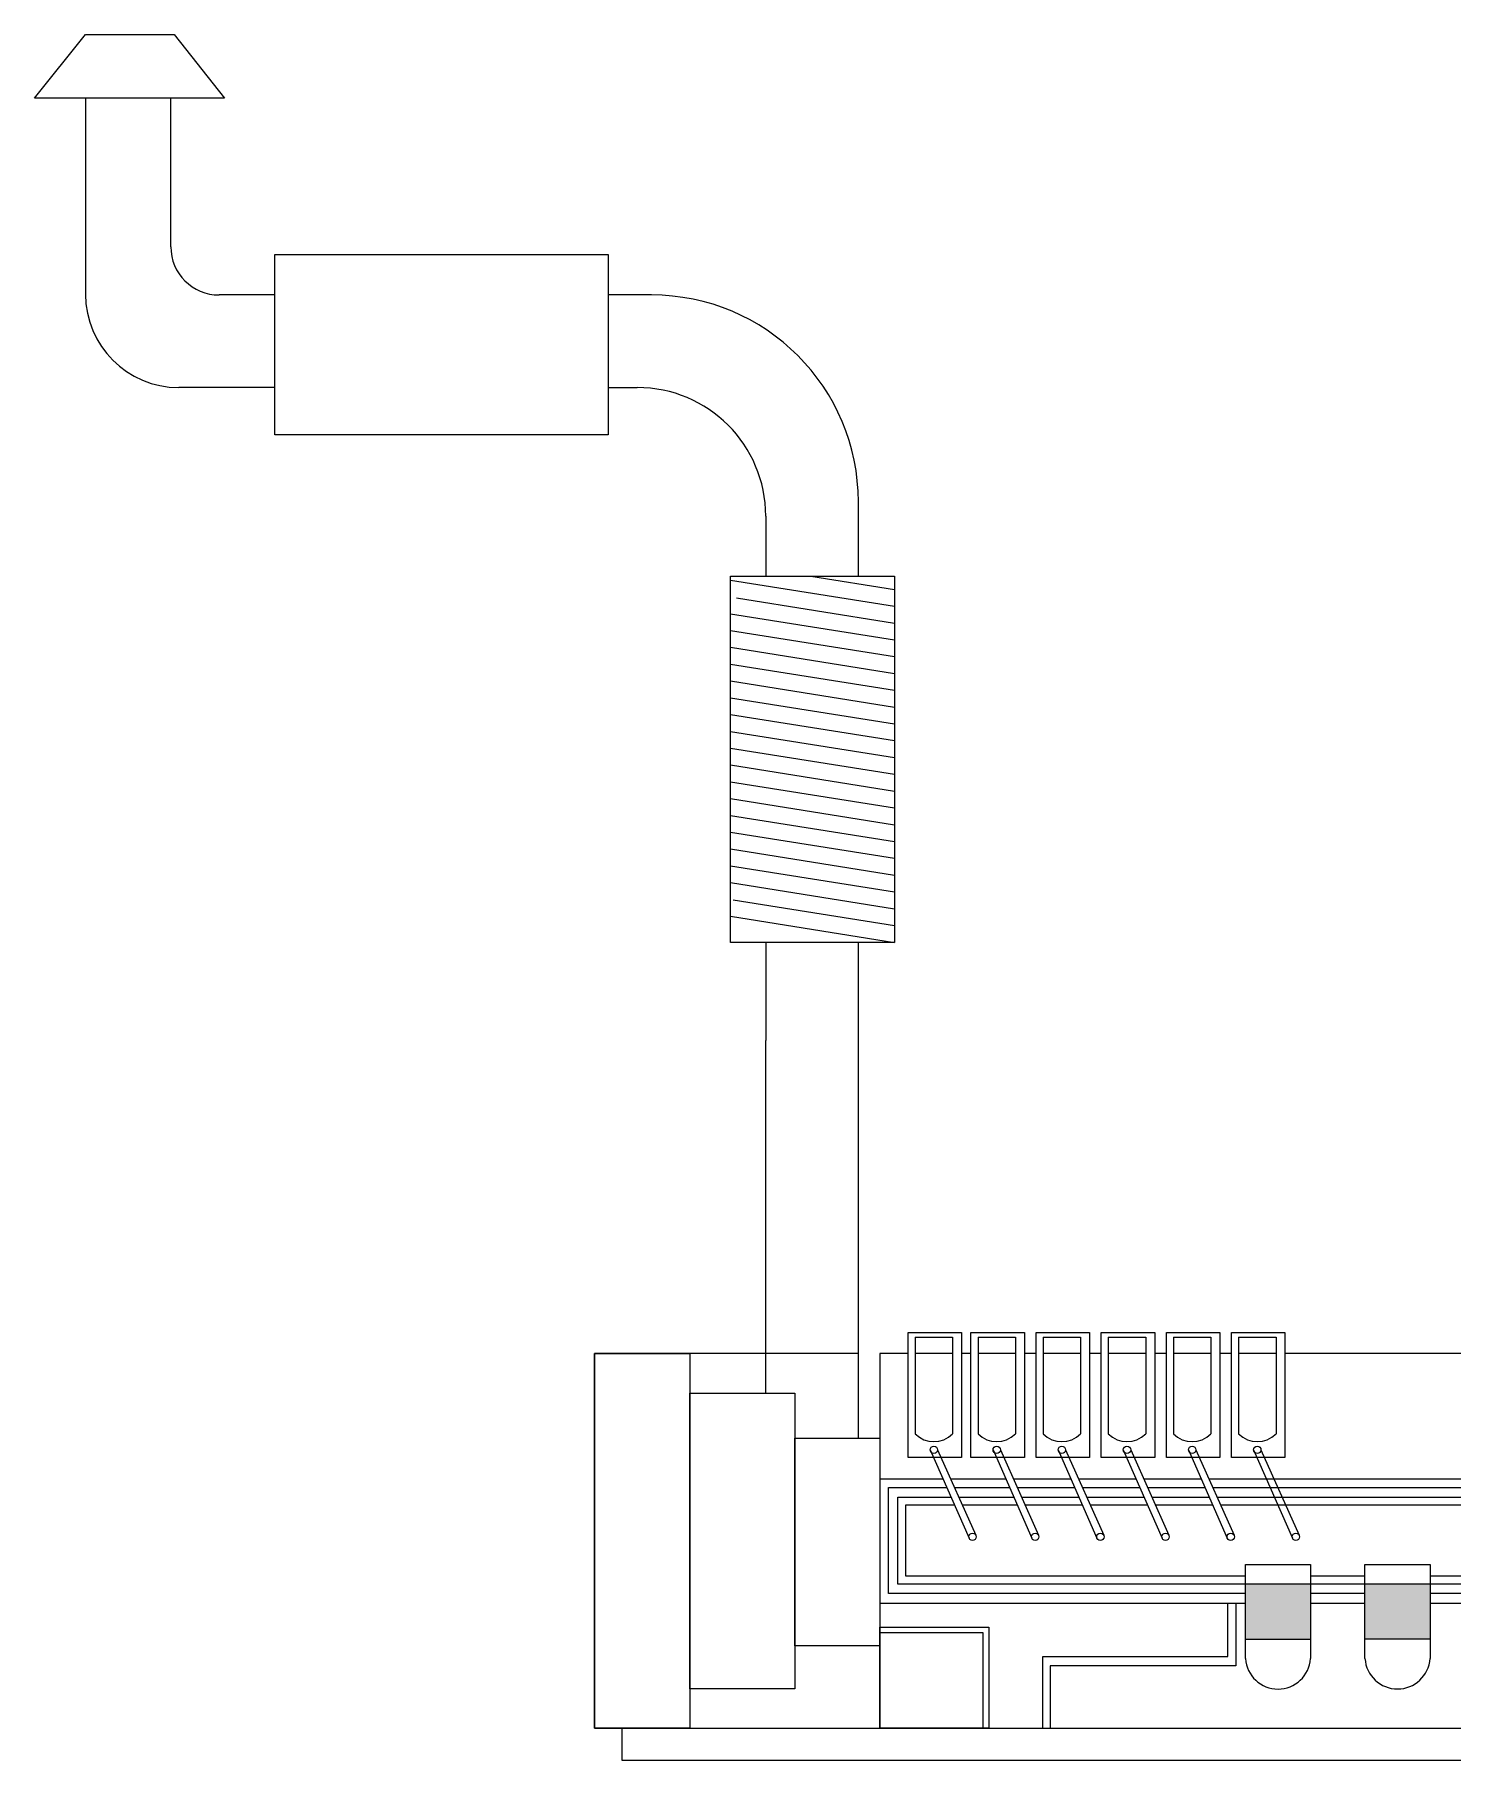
# Model space of a CAD drawing. Header units: millimetres. Extents: x 98 to 6111, y 392 to 5037.
# Drawn here: x 98 to 3914, y 392 to 5037 of the extents above; entities that cross this region are included whole.
import ezdxf

# ---------------------------------------------------------------- set-up
doc = ezdxf.new("R2010")
doc.units = ezdxf.units.MM

msp = doc.modelspace()

# ---------------------------------------------------------------- hatches: boundary and pattern name
h = msp.add_hatch(color=256)
h.dxf.hatch_style = 1
h.paths.add_polyline_path([(3532.3, 867), (3356.9, 867), (3356.9, 718.9), (3532.3, 718.9)])
h.paths.add_polyline_path([(3854, 867), (3678.6, 867), (3678.6, 719.1), (3854, 719.1)])

# ---------------------------------------------------------------- linework, layer by layer
for p, q in [((98.4, 4865.3), (235.7, 5036.6)), ((235.7, 5036.6), (474.4, 5036.6)), ((474.4, 5036.6), (609.8, 4865.3)), ((235.7, 4865.3), (98.4, 4865.3)), ((465.1, 4865.3), (235.7, 4865.3)), ((235.7, 4865.3), (235.7, 4337.5)), ((465.1, 4465.7), (465.1, 4865.3)), ((609.8, 4865.3), (465.1, 4865.3)), ((745.3, 4335.7), (595.1, 4335.7)), ((1758.6, 4335.7), (1642.5, 4335.7)), ((745.3, 4086.6), (486.5, 4086.6)), ((1642.5, 4086.6), (1720.4, 4086.6)), ((2315.4, 3579.4), (2315.4, 3778.9)), ((2066.1, 3740.9), (2066.1, 3579.4)), ((2187.4, 3579.4), (2412.9, 3543.4)), ((1971.6, 3568.6), (2412.9, 3498.2)), ((1987, 3520.9), (2412.9, 3453)), ((1971.6, 3478.1), (2412.9, 3407.7)), ((1971.6, 3432.9), (2412.9, 3362.5)), ((1971.6, 3387.7), (2412.9, 3317.3)), ((1971.6, 3342.4), (2412.9, 3272)), ((1971.6, 3297.2), (2412.9, 3226.8)), ((1971.6, 3252), (2412.9, 3181.6)), ((1971.6, 3206.7), (2412.9, 3136.4)), ((1971.6, 3161.5), (2412.9, 3091.1)), ((1971.6, 3116.3), (2412.9, 3045.9)), ((1971.6, 3071.1), (2412.9, 3000.7)), ((1971.6, 3025.8), (2412.9, 2955.4)), ((1971.6, 2980.6), (2412.9, 2910.2)), ((1971.6, 2935.4), (2412.9, 2865)), ((1971.6, 2890.1), (2412.9, 2819.8)), ((1971.6, 2844.9), (2412.9, 2774.5)), ((1971.6, 2799.7), (2412.9, 2729.3)), ((1971.6, 2754.5), (2412.9, 2684.1)), ((1978.6, 2708.1), (2412.9, 2638.8)), ((1971.6, 2664), (2412.9, 2593.6)), ((2066.1, 2593.6), (2066.1, 2329.9)), ((2315.4, 2506.3), (2315.4, 2593.6)), ((2315.4, 1259.3), (2315.4, 2506.3)), ((2066.1, 1380.5), (2066.1, 2329.9)), ((2373.1, 1487.6), (2373.1, 479.5)), ((2468.4, 1531.2), (2569.1, 1531.2)), ((2468.4, 1531.2), (2468.4, 1270.8)), ((2569.1, 1531.2), (2569.1, 1270.8)), ((2637.3, 1531.2), (2737.9, 1531.2)), ((2637.3, 1531.2), (2637.3, 1270.8)), ((2737.9, 1531.2), (2737.9, 1270.8)), ((2812.6, 1531.2), (2913.2, 1531.2)), ((2812.6, 1531.2), (2812.6, 1270.8)), ((2913.2, 1531.2), (2913.2, 1270.8)), ((2987.9, 1531.2), (3088.6, 1531.2)), ((2987.9, 1531.2), (2987.9, 1270.8)), ((3088.6, 1531.2), (3088.6, 1270.8)), ((3163.3, 1531.2), (3263.9, 1531.2)), ((3163.3, 1531.2), (3163.3, 1270.8)), ((3263.9, 1531.2), (3263.9, 1270.8)), ((3338.6, 1531.2), (3439.2, 1531.2)), ((3338.6, 1531.2), (3338.6, 1270.8)), ((3439.2, 1531.2), (3439.2, 1270.8)), ((2508.8, 1228.2), (2613.4, 990)), ((2528.7, 1228.2), (2631.5, 998)), ((2677.7, 1228.2), (2782.2, 990)), ((2697.5, 1228.2), (2800.3, 998)), ((2853, 1228.2), (2957.5, 990)), ((2872.8, 1228.2), (2975.7, 998)), ((3028.3, 1228.2), (3132.9, 990)), ((3048.2, 1228.2), (3151, 998)), ((3203.7, 1228.2), (3308.2, 990)), ((3223.5, 1228.2), (3326.3, 998)), ((3379, 1228.2), (3483.5, 990)), ((3398.8, 1228.2), (3501.7, 998)), ((2373.1, 1149.7), (2543.3, 1149.7)), ((2563.7, 1149.7), (2712.1, 1149.7)), ((2732.6, 1149.7), (2887.5, 1149.7)), ((2907.9, 1149.7), (3062.8, 1149.7)), ((3083.2, 1149.7), (3238.1, 1149.7)), ((3258.6, 1149.7), (4351.8, 1149.7)), ((3356.9, 666.4), (3356.9, 919.4)), ((3356.9, 919.4), (3532.3, 919.4)), ((3532.3, 919.4), (3532.3, 666.4)), ((3678.6, 666.6), (3678.6, 919.6)), ((3678.6, 919.6), (3854, 919.6)), ((3854, 919.6), (3854, 666.6)), ((2373.1, 815.4), (3356.9, 815.4)), ((3309.8, 672.3), (3309.8, 815.4)), ((3309.8, 815.4), (3331.2, 815.4)), ((3331.2, 815.4), (3331.2, 647.1)), ((3532.3, 815.4), (3678.6, 815.4)), ((3854, 815.4), (4351.8, 815.4)), ((3356.9, 718.9), (3532.3, 718.9)), ((3678.6, 719.1), (3854, 719.1)), ((2811.7, 479.5), (2811.7, 672.3)), ((2811.7, 672.3), (3309.8, 672.3)), ((3331.2, 647.1), (2831.2, 647.1)), ((2831.2, 647.1), (2831.2, 479.5))]:
    msp.add_line(p, q)
for points in [[(745.3, 4444.8), (1642.5, 4444.8), (1642.5, 3959.2), (745.3, 3959.2)], [(1971.6, 3579.4), (2412.9, 3579.4), (2412.9, 2593.6), (1971.6, 2593.6)], [(2066.1, 2237.2), (2066.1, 2237.2), (2066.1, 2237.2), (2066.1, 2237.2)], [(2449.4, 1544), (2593.2, 1544), (2593.2, 1207.2), (2449.4, 1207.2)], [(2618.3, 1544), (2762.1, 1544), (2762.1, 1207.2), (2618.3, 1207.2)], [(2793.6, 1544), (2937.4, 1544), (2937.4, 1207.2), (2793.6, 1207.2)], [(2968.9, 1544), (3112.7, 1544), (3112.7, 1207.2), (2968.9, 1207.2)], [(3144.2, 1544), (3288, 1544), (3288, 1207.2), (3144.2, 1207.2)], [(3319.6, 1544), (3463.4, 1544), (3463.4, 1207.2), (3319.6, 1207.2)], [(1605.7, 1487.6), (1861.6, 1487.6), (1861.6, 479.5), (1605.7, 479.5)], [(1861.6, 1380.5), (2144.6, 1380.5), (2144.6, 585.3), (1861.6, 585.3)], [(2144.6, 1259.3), (2373.1, 1259.3), (2373.1, 700.3), (2144.6, 700.3)], [(2373.1, 751), (2666.6, 751), (2666.6, 479.5), (2373.1, 479.5)], [(2373.1, 736.3), (2650.3, 736.3), (2650.3, 479.5), (2373.1, 479.5)], [(1679.4, 479.5), (5951.1, 479.5), (5951.1, 392.1), (1679.4, 392.1)]]:
    msp.add_lwpolyline(points, close=True)
for points in [[(2315.4, 1487.6), (1605.7, 1487.6), (1605.7, 479.5), (4351.8, 479.5), (4351.8, 1487.6), (3463.4, 1487.6)], [(2449.4, 1487.6), (2373.1, 1487.6)], [(2569.1, 1487.6), (2468.4, 1487.6)], [(2618.3, 1487.6), (2593.2, 1487.6)], [(2737.9, 1487.6), (2637.3, 1487.6)], [(2793.6, 1487.6), (2762.1, 1487.6)], [(2913.2, 1487.6), (2812.6, 1487.6)], [(2968.9, 1487.6), (2937.4, 1487.6)], [(3088.6, 1487.6), (2987.9, 1487.6)], [(3144.2, 1487.6), (3112.7, 1487.6)], [(3263.9, 1487.6), (3163.3, 1487.6)], [(3319.6, 1487.6), (3288, 1487.6)], [(3439.2, 1487.6), (3338.6, 1487.6)], [(3356.9, 841.8), (2396.8, 841.8), (2396.8, 1126.3), (2553.5, 1126.3)], [(2574.2, 1126.3), (2722.4, 1126.3)], [(2743, 1126.3), (2897.7, 1126.3)], [(2918.4, 1126.3), (3073, 1126.3)], [(3093.7, 1126.3), (3248.4, 1126.3)], [(3269, 1126.3), (4326.6, 1126.3), (4326.6, 841.8), (3854, 841.8)], [(3280.3, 1101.1), (4301.4, 1101.1), (4301.4, 867), (2422, 867), (2422, 1101.1), (2564.6, 1101.1)], [(3356.9, 888.3), (2443.3, 888.3), (2443.3, 1079.9), (2573.9, 1079.9)], [(2585.4, 1101.1), (2733.4, 1101.1)], [(2594.9, 1079.9), (2742.8, 1079.9)], [(2754.3, 1101.1), (2908.8, 1101.1)], [(2763.8, 1079.9), (2918.1, 1079.9)], [(2929.6, 1101.1), (3084.1, 1101.1)], [(2939.1, 1079.9), (3093.4, 1079.9)], [(3104.9, 1101.1), (3259.4, 1101.1)], [(3114.4, 1079.9), (3268.8, 1079.9)], [(3289.8, 1079.9), (4274.3, 1079.9), (4274.3, 888.3), (3854, 888.3)], [(3678.6, 888.3), (3532.3, 888.3)], [(3678.6, 841.8), (3532.3, 841.8)]]:
    msp.add_lwpolyline(points)
for centre in [(2518.7, 1228.2), (2687.6, 1228.2), (2862.9, 1228.2), (3038.2, 1228.2), (3213.6, 1228.2), (3388.9, 1228.2), (2622.4, 994), (2791.3, 994), (2966.6, 994), (3141.9, 994), (3317.3, 994), (3492.6, 994)]:
    msp.add_circle(centre, 9.91)
for centre, radius, start, end in [((595.1, 4465.7), 130, 180, 270), ((486.5, 4337.5), 250.9, 180, 270), ((1758.6, 3778.9), 556.8, 0, 90), ((1720.4, 3740.9), 345.7, 0, 90), ((2518.7, 1321.8), 71.6, 225.3724, 314.6276), ((2687.6, 1321.8), 71.6, 225.3724, 314.6276), ((2862.9, 1321.8), 71.6, 225.3724, 314.6276), ((3038.2, 1321.8), 71.6, 225.3724, 314.6276), ((3213.6, 1321.8), 71.6, 225.3724, 314.6276), ((3388.9, 1321.8), 71.6, 225.3724, 314.6276), ((3444.6, 672.3), 87.9, 183.8841, 356.1159), ((3766.3, 672.5), 87.9, 183.8841, 356.1159)]:
    msp.add_arc(centre, radius, start, end)

doc.saveas('drawing.dxf')
